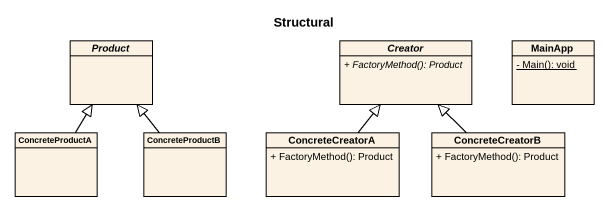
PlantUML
@startuml
title Structural
hide circle
hide empty members
skinparam classAttributeIconSize 0
abstract class Product
abstract class Creator {
  {abstract} + FactoryMethod(): Product
}
class MainApp {
  {static} - Main(): void
}
class ConcreteProductA
class ConcreteProductB
class ConcreteCreatorA {
  + FactoryMethod(): Product
}
class ConcreteCreatorB {
  + FactoryMethod(): Product
}
ConcreteProductA -up-|> Product
ConcreteProductB -up-|> Product
ConcreteCreatorA -up-|> Creator
ConcreteCreatorB -up-|> Creator
@enduml
